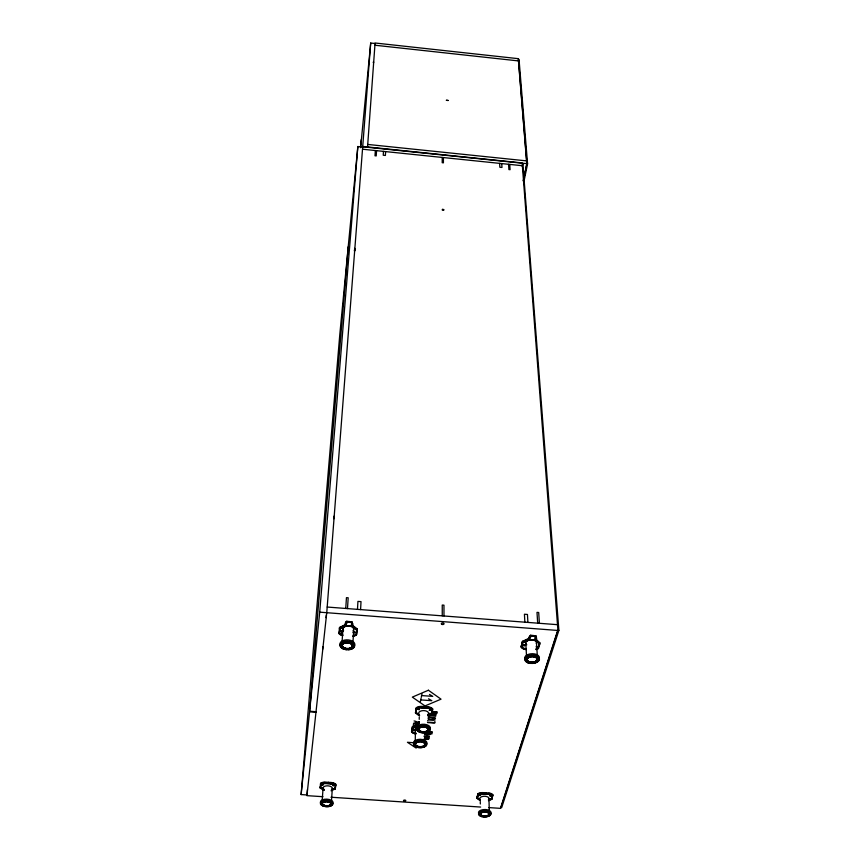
<?xml version="1.0" encoding="UTF-8"?>
<svg xmlns="http://www.w3.org/2000/svg" width="860" height="860" viewBox="0 0 860 860"><rect width="100%" height="100%" fill="white"/><g stroke="black" fill="none" stroke-linecap="round" stroke-linejoin="round"><path stroke-width="1.29" d="M427.839 715.681L431.43 714.079L432.118 709.35A5.719 3.096 0.6 0 0 429.635 707.963M428.173 715.778L431.763 714.176L432.666 708.909A6.074 3.289 0.6 0 0 427.721 706.791L422.056 706.393A6.074 3.289 0.7 0 0 416.315 707.748L415.466 713.026L419.207 715.757M431.43 714.079L432.3 709.564M431.763 714.176L432.666 708.909M432.29 710.188L432.118 709.973A5.73 3.096 0.6 0 0 427.656 708.242L427.689 706.791L428.108 707.232A5.354 2.902 0.6 0 1 429.033 707.382M424.743 707.49L424.872 706.587M417.637 707.877A5.73 3.096 0.7 0 0 416.917 708.264L416.906 708.898A5.73 3.096 0.7 0 1 421.981 707.845L421.97 706.78M418.336 725.711L418.734 721.905L419.368 721.637M419.056 722.636L419.454 723.088M415.466 713.026L416.315 707.748M411.553 731.946L412.348 728.065L418.218 725.464L418.239 724.217L412.37 726.818L411.553 731.946A5.955 3.16 0.8 0 0 415.885 733.913M415.251 741.449L415.466 728.269M419.572 715.713L415.842 712.349L419.583 715.079M415.96 733.73A5.611 2.978 0.8 0 1 412.08 732.129L412.09 731.505A5.611 2.978 0.8 0 0 415.971 733.107M412.348 728.065L412.37 726.818L414.122 726.947M416.219 725.98L412.682 728.173L417.379 726.087M360.587 609.6L361.017 601.634L357.932 601.398L357.481 609.364M385.602 151.596L385.398 155.456L383.238 155.241L383.463 151.381M352.826 636.314A6.547 3.805 2.6 0 0 356.513 634.82L357.233 628.864L351.933 624.844M356.792 629.574L356.76 630.219L351.504 625.542L356.792 629.574L355.868 634.949A6.17 3.58 2.6 0 1 353.245 636.013M356.513 634.82L357.233 628.864L355.309 628.725M356.137 634.734L355.911 634.304A6.17 3.58 2.6 0 1 353.277 635.368M357.158 630.154L351.858 626.134L352.31 622.049L346.795 621.264L346.118 621.587L345.677 625.661L339.442 628.821L339.528 627.531L345.763 624.371M352.987 642.033L353.707 629.574M351.46 626.188L351.525 622.264L346.913 621.92L346.053 625.779L339.818 628.939L339.861 628.294L339.474 633.712A6.17 3.59 2.8 0 0 342.785 635.454M352.235 623.339L351.729 621.64M351.826 623.403L351.525 622.264M345.752 608.461L346.451 597.657L348.182 597.786L347.494 608.601M375.347 150.543L375.003 155.789L376.218 155.918L376.551 150.661M331.767 790.232L334.97 788.255L331.799 789.63M331.025 790.781L335.25 788.953L335.808 784.298A5.622 2.806 2.5 0 0 331.046 782.482L325.779 782.138A5.622 2.806 2.7 0 0 320.608 783.288L320.103 787.953L323.79 790.297M322.113 783.331A5.3 2.644 2.7 0 1 325.704 782.912L330.95 783.256A5.3 2.644 2.5 0 1 335.25 784.739L335.207 785.352A5.3 2.644 2.5 0 0 330.939 783.868L325.682 783.524A5.311 2.644 2.7 0 0 321.07 784.417L321.113 783.804M335.25 788.953L335.808 784.298M345.677 625.661L346.118 621.587M346.451 622.35L346.838 622.79L346.032 622.866M346.709 622.554L346.795 621.264M346.838 622.79L346.913 621.92M331.465 801.284L332.315 788.459M342.119 641.227L342.936 628.757M342.656 635.658A6.557 3.805 2.8 0 1 338.872 633.497L338.958 632.218A6.547 3.805 2.8 0 0 339.227 632.53M339.27 633.465L339.517 633.078A6.17 3.59 2.8 0 0 342.828 634.809M330.939 783.868L331.014 782.482L331.444 782.858A4.966 2.472 2.5 0 1 332.315 782.998M328.316 783.105L328.402 782.31M322.177 800.671L323.091 787.846M325.682 783.524L325.736 782.46M320.103 787.953L320.189 786.739M324.123 790.254L320.479 787.298L324.166 789.652M320.608 783.288L320.522 784.503A5.633 2.806 2.7 0 1 325.671 783.352L330.971 783.707A5.633 2.806 2.5 0 1 335.723 785.513M367.521 147.297L375.078 43L518.397 58.684L526.9 163.658L523.396 180.686M333.884 518.784L334.088 516.107M354.567 250.991L354.771 248.314M326.746 612.825L370.703 43.032L375.035 43.505M360.63 147.554L370.703 43.032M307.428 789.609L306.998 794.962L301.118 794.575L339.808 334.4L348.225 246.712M301.118 794.575L309.557 711.811L348.279 246.121L357.846 146.523L362.673 147.028M316.018 711.693L309.611 711.241L319.716 612.159L357.846 146.523M354.449 250.991L354.664 248.529M373.412 62.823L373.509 61.759L373.498 62.909M354.761 248.733L354.524 251.163M360.469 147.63L361.254 139.61M322.597 649.515L322.887 646.86M326.048 617.663L326.327 615.008M326.746 612.686L306.934 795.65L322.962 796.704M338.872 633.497L339.528 627.531L345.15 625.306M320.436 787.911L320.887 783.965M320.866 786.653L321.253 783.428M339.883 631.057L340.141 628.864M322.833 784.105C320.78 785.696 325.22 784.879 322.102 784.449M348.612 622.221L349.257 621.447M334.938 788.867L335.432 784.933M522.332 166.388L522.869 163.766L522.085 163.679M523.278 180.869L526.782 163.787L527.578 163.873L524.052 180.955M411.908 731.914L412.692 727.538M415.831 712.972L416.659 708.446M415.434 722.938L415.745 721.433M414.746 729.721L414.305 730.312L414.24 729.764M420.368 701.577L421.067 698.255M421.282 697.245L421.981 693.88M418.401 724.012L413.52 723.668L413.402 725.216L415.283 725.432L416.132 723.851M418.186 725.023L418.734 721.905M426.872 732.247A5.955 3.16 0.7 0 0 427.56 731.817L427.538 733.064A5.955 3.16 0.7 0 1 424.603 734.214L426.925 734.881L426.635 736.149L424.238 735.977M428.753 715.552L428.28 717.681L435.504 718.186L429.226 717.218L429.527 715.875L436.052 715.81L429.645 715.348L429.946 713.993M425.56 733.849L431.913 733.935L432.397 731.838L428.828 731.376M480.009 800.477L476.945 798.327L477.902 793.737A5.568 2.763 -0.5 0 1 483.202 792.608L488.405 792.952A5.568 2.752 -0.6 0 1 492.834 794.726L491.823 799.305L488.448 800.649M526.255 649.569L526.223 649.569A6.493 3.72 -2 0 1 521.171 647.193L522.439 641.334L529.136 638.249L530.674 635.207L536.016 635.981L535.264 640.001L539.854 643.925L538.435 648.494A6.493 3.72 -2.2 0 1 536.188 649.59M476.945 798.327L477.902 793.737M521.171 647.193L522.439 641.334L523.149 641.571M480.353 800.445L477.289 798.284L478.483 794.253M477.289 798.284L478.224 794.404M521.568 647.161L522.826 642.097L521.73 647.408A6.117 3.504 -2 0 0 526.298 649.354L526.331 649.354M522.514 642.624L529.212 639.539L529.953 635.529M536.027 649.397A6.117 3.504 -2.2 0 0 537.779 648.612L539.446 643.989L534.856 640.055L535.393 636.207L530.867 635.862L529.567 639.657L522.858 642.732M530.384 636.938L530.867 635.862M485.169 793.328L485.803 792.78M532.888 636.056L533.092 635.4M535.393 636.207L535.683 637.335M535.361 637.077L536.092 637.271M535.457 637.797L536.016 635.981M491.501 796.876L492.049 794.64A4.913 2.429 -0.6 0 0 489.577 793.447M489.275 800.122L491.522 799.23L492.361 795.178A5.246 2.601 -0.6 0 0 488.362 793.716L483.202 793.371A5.246 2.601 -0.5 0 0 479.171 793.93M538.081 648.408L539.403 643.345L534.823 639.41L534.856 640.055M491.522 799.23L492.834 794.726M362.726 146.458L522.149 162.938L557.936 630.466L500.681 808.368L488.652 807.583M558.882 630.348L501.713 807.518L500.756 807.454L557.742 630.262L558.882 630.348L522.869 163.766M332.669 784.728L333.379 785.374L333.884 784.761M342.742 631.412L341.022 631.616M523.299 644.968L524.815 644.968L523.288 645.086M413.402 729.742C415.821 730.624 413.305 731.333 414.079 730.204M419.261 717.133L419.228 719.336M480.278 801.499L480.331 804.003M354.782 632.401L353.299 632.283L354.75 632.057M327.671 783.008L328.885 783.008M332.831 784.761L334.013 785.094M413.638 729.721L414.122 730.312M414.993 730.151L414.262 730.204M417.014 707.898L417.197 707.758A5.354 2.902 0.7 0 1 417.53 707.576M538.048 647.763L537.736 647.967A6.117 3.504 -2.2 0 1 535.984 648.762M478.246 795.016L478.493 794.866A5.257 2.601 -0.5 0 1 483.202 793.984L488.383 794.328A5.246 2.591 -0.6 0 1 492.382 795.779L492.511 795.36M322.102 784.03C324.489 783.395 322.306 785.556 322.382 783.997M424.087 707.318L425.227 707.318M354.718 632.702C354.675 633.96 351.16 631.53 354.825 631.917M489.791 795.07C488.609 796.253 492.436 795.597 490.576 795.081M340.904 627.768L345.053 625.661M479.428 794.489L480.589 794.651L479.428 795.5L480.6 795.339L479.418 794.887M524.492 640.947L529.599 638.593M523.944 641.582L529.524 639.012M427.85 715.047L431.43 713.456M413.047 727.012L417.627 724.98M530.029 636.808L530.91 636.508M418.712 723.153L419.347 722.894M418.358 746.985L415.982 747.953L407.436 742.288L413.843 742.728M488.415 799.434L490.662 798.542M489.254 799.51L491.501 798.617M479.418 794.382L480.751 794.618L479.471 795.027M490.071 795.081C490.931 795.736 489.942 796.822 490.254 795.661M413.617 723.228L418.906 722.389L414.09 720.927M536.178 647L536.866 646.516L536.242 646.139M490.383 795.704L490.727 795.124M424.56 737.31L428.678 737.611L429.215 738.568L428.28 739.417L424.141 739.127M322.812 784.675L323.65 784.298L323.037 783.868M418.906 722.744L417.885 723.367L418.121 725.55M421.981 707.845L427.656 708.242M330.982 797.231L480.632 807.056M492.866 795.941A5.568 2.752 -0.6 0 0 488.437 794.167L483.234 793.823A5.568 2.752 -0.5 0 0 477.934 794.952M322.489 784.245L323.145 784.288M333.056 784.943L333.712 784.986M479.611 794.672L480.267 794.715M489.985 795.36L490.641 795.403M476.913 797.112L477.601 797.026M428.065 718.659L428.796 718.713L428.645 719.412L433.483 719.755L434.3 719.1L435.128 719.971L428.538 719.906L427.646 720.54M309.557 711.811L315.953 712.263M427.431 722.131L434.128 722.593L435.02 721.755L434.719 723.099L427.656 722.604M413.058 725.937L415.66 726.12M413.853 729.925L414.552 729.968M426.85 733.075L431.204 733.376L431.462 732.247L428.377 731.795M424.625 734.236L429.957 734.612L427.7 734.934L427.409 736.203L429.462 736.826L424.141 736.45M421.626 695.568L432.773 696.363L429.473 694.428M420.723 699.911L431.817 700.707L428.527 698.782M432.505 711.596L437.267 711.929L436.955 713.305L436.256 713.252L436.461 712.349L431.827 712.015M429.226 713.413L436.482 713.929L431.225 714.09M539.854 643.925L539.768 642.646L538.962 642.764M341.398 631.272L342.173 631.337M353.675 632.197L354.438 632.261M523.675 644.989L524.428 645.054M327.198 607.042L557.495 624.683M319.716 612.159L557.936 630.466M488.34 793.716L488.383 794.328M526.288 648.709L526.266 648.709A6.117 3.504 -2 0 1 521.697 646.763L521.525 646.516A6.482 3.72 -2 0 1 521.106 645.914M367.736 144.437L526.675 160.895M362.694 146.791L526.9 163.658M362.512 149.21L522.364 165.711M374.917 45.225L518.58 60.931M342.151 630.799L342.742 631.261M523.245 645.333L524.75 645.376L524.697 644.602M477.268 797.682L480.342 799.832M536.102 639.496L539.768 642.646M431.935 708.962L431.806 708.801A5.354 2.902 0.6 0 0 431.301 708.35M527.578 163.873L519.042 59.426L518.333 59.351L526.675 162.443M509.743 164.41L510.087 169.689L508.894 169.571L508.561 164.281M539.392 623.296L538.693 612.503L536.995 612.374L537.683 623.167M539.403 643.345L539.446 643.989M538.435 648.494L538.36 647.204A6.482 3.72 -2.2 0 1 537.984 647.472M536.511 642.657L537.36 656.352M535.511 635.583L535.587 636.862M530.674 635.207L530.835 636.733M529.136 638.249L529.212 639.539M501.745 163.583L501.971 167.463L499.843 167.238L499.628 163.368M527.9 622.414L527.449 614.459L524.428 614.233L524.858 622.188M525.815 643.248L526.567 656.933M491.791 798.101L491.823 799.305M488.953 798.564L489.308 811.346M488.437 794.167L488.738 793.318A4.913 2.429 -0.6 0 1 489.168 793.371M483.223 793.984L483.202 792.608L482.664 792.909A4.913 2.429 -0.5 0 0 479.719 793.318M443.405 157.563L443.416 162.83L442.212 162.712L442.212 157.445M443.975 615.986L443.964 605.182L442.244 605.053L442.255 615.857M524.976 659.201A7.342 4.16 -2.1 0 1 532.49 653.707A7.342 4.16 -2.1 0 1 538.801 659.33M526.04 660.426A7.342 4.16 -2.1 0 1 525.611 660.039M522.611 647.29A6.482 3.72 -2 0 1 522.224 647.053M526.793 644.828A5.354 3.074 -2.1 0 1 530.298 639.926A5.354 3.074 -2.1 0 1 536.307 643.688M535.339 636.916A1.161 0.935 20.6 0 1 536.533 637.97L536.619 639.259A1.161 0.946 20.7 0 1 535.543 640.141L530.233 639.743A1.161 0.946 20.4 0 1 529.04 638.69L528.964 637.4A1.161 0.935 20.3 0 1 530.039 636.518M414.133 744.287A6.74 3.526 0.7 0 1 420.196 739.278A6.74 3.526 0.7 0 1 426.248 744.405M425.646 732.29A5.257 2.784 0.7 0 1 425.248 732.419M412.359 731.441A5.955 3.16 0.8 0 1 411.575 730.699M424.496 734.042A5.611 2.978 0.7 0 0 426.947 733.161L426.958 732.537A5.611 2.978 0.7 0 1 424.496 733.419M415.745 729.13A4.913 2.612 0.7 0 1 417.326 726.238M321.178 803.552A6.332 3.096 2.6 0 1 326.779 799.144A6.332 3.096 2.6 0 1 332.239 803.96M323.553 806.089A6.332 3.096 2.6 0 1 323.209 800.767A6.332 3.096 2.6 0 1 332.96 803.433A6.332 3.096 2.6 0 1 324.188 806.261M324.059 800.284A4.665 2.279 2.6 0 1 324.51 800.165M328.058 800.101A4.665 2.279 2.6 0 1 328.552 800.208M333.132 783.202A4.966 2.472 2.5 0 1 334.497 783.825M322.016 782.998A4.966 2.472 2.7 0 1 324.822 782.449M323.919 789.329A4.622 2.3 2.6 0 1 324.65 786.309A4.622 2.3 2.6 0 1 330.81 786.545A4.622 2.3 2.6 0 1 331.444 789.62M340.076 644.527A7.418 4.257 2.7 0 1 348.773 639.958A7.418 4.257 2.7 0 1 353.804 646.451M340.861 645.903A7.418 4.257 2.7 0 1 340.506 645.462M346.763 649.655A7.428 4.257 2.7 0 1 340.893 643.087A7.428 4.257 2.7 0 1 353.438 643.216A7.428 4.257 2.7 0 1 348.418 649.676M341.624 633.497A5.773 3.354 2.8 0 1 341.216 633.304M343.548 630.487A5.407 3.15 2.7 0 1 348.429 626.005A5.407 3.15 2.7 0 1 352.998 630.885M352.084 623.07A1.161 0.968 6.4 0 1 352.89 624.07L352.815 625.36A1.161 0.968 6.4 0 1 351.6 626.241L346.171 625.833A1.161 0.968 5.9 0 1 345.075 624.768L345.15 623.478A1.161 0.968 5.9 0 1 346.075 622.608M478.579 813.195A6.267 3.042 -0.5 0 1 485.309 809.529A6.267 3.042 -0.5 0 1 490.565 813.646M490.275 813.958A6.267 3.042 -0.5 0 1 489.91 814.259M479.321 814.14A6.267 3.042 -0.5 0 1 478.998 813.839M486.416 810.475A4.612 2.247 -0.5 0 1 486.889 810.571M480.428 799.671A4.579 2.257 -0.6 0 1 483.524 796.295A4.579 2.257 -0.6 0 1 488.91 798.811M416.659 728.205A6.837 3.633 0.7 0 1 424.614 724.281A6.837 3.633 0.7 0 1 429.591 729.506M417.659 729.742A6.837 3.633 0.7 0 1 417.003 729M419.787 732.183A6.848 3.633 0.7 0 1 420.024 725.958A6.848 3.633 0.7 0 1 430.279 729.065A6.848 3.633 0.7 0 1 420.454 732.387M432.655 710.166A6.074 3.289 0.6 0 0 427.71 708.049L422.034 707.651A6.074 3.289 0.7 0 0 416.304 709.005M429.473 707.5A5.354 2.902 0.6 0 1 430.989 708.145M417.885 707.404A5.354 2.902 0.7 0 1 420.013 706.823M428.183 707.662A5.719 3.096 0.6 0 0 427.656 707.619L421.981 707.21A5.73 3.096 0.7 0 0 420.938 707.189M418.487 707.565A5.73 3.096 0.7 0 1 419.916 707.264M419.121 714.413A4.988 2.688 0.7 0 1 423.915 710.596A4.988 2.688 0.7 0 1 427.829 714.767M523.332 645.613L524.847 645.602L523.332 645.613M443.825 209.894C441.578 211.786 441.76 207.561 443.825 209.894M448.178 100.48L446.415 100.297L448.178 100.48M341.054 631.133L342.549 631.358L341.054 631.133M341.012 631.778L342.506 632.003L341.012 631.778M332.712 785.449L334.002 785.621L332.712 785.449M417.928 709.36L419.315 709.564L417.928 709.36M429.301 710.166L430.677 710.371L429.301 710.166M428.441 738.514L426.237 739.127L424.378 738.224L426.581 737.601L428.441 738.514M428.387 690.236L412.316 697.116L425.012 705.931L441.029 699.169L428.387 690.236M403.985 801.068A1.139 0.559 1 0 0 405.791 800.692A1.139 0.559 1 0 0 404.2 800.101A1.139 0.559 1 0 0 403.985 801.068M441.857 624.371A1.355 0.795 0.2 0 0 444.029 623.844A1.355 0.795 0.2 0 0 442.158 623.005A1.355 0.795 0.2 0 0 441.857 624.371M529.351 661.963A5.031 2.849 -2.1 0 0 537.156 659.577A5.031 2.849 -2.1 0 0 529.9 657.029A5.031 2.849 -2.1 0 0 529.351 661.963M529.341 661.802A5.031 2.849 -2.1 0 0 537.145 659.416A5.031 2.849 -2.1 0 0 529.889 656.857A5.031 2.849 -2.1 0 0 529.341 661.802M529.126 661.985A5.418 3.064 -2.1 0 0 537.532 659.416A5.418 3.064 -2.1 0 0 529.717 656.664A5.418 3.064 -2.1 0 0 529.126 661.985M529.136 662.146A5.418 3.064 -2.1 0 0 537.532 659.588A5.418 3.064 -2.1 0 0 529.728 656.836A5.418 3.064 -2.1 0 0 529.136 662.146M528.04 662.748A7.353 4.16 -2.1 0 0 539.446 659.276A7.353 4.16 -2.1 0 0 528.857 655.535A7.353 4.16 -2.1 0 0 528.04 662.748M528.266 662.888A6.966 3.945 -2.1 0 0 539.08 659.599A6.966 3.945 -2.1 0 0 529.05 656.051A6.966 3.945 -2.1 0 0 528.266 662.888M417.423 746.147A4.612 2.408 0.7 0 0 424.754 744.567A4.612 2.408 0.7 0 0 418.347 742.008A4.612 2.408 0.7 0 0 417.423 746.147M417.207 746.297A4.966 2.601 0.7 0 0 425.109 744.588A4.966 2.601 0.7 0 0 418.207 741.836A4.966 2.601 0.7 0 0 417.207 746.297M416.143 746.867A6.74 3.526 0.7 0 0 426.872 744.556A6.74 3.526 0.7 0 0 417.508 740.815A6.74 3.526 0.7 0 0 416.143 746.867M416.358 747.039A6.386 3.343 0.7 0 0 426.517 744.846A6.386 3.343 0.7 0 0 417.648 741.309A6.386 3.343 0.7 0 0 416.358 747.039M324.22 805.476A4.332 2.118 2.6 0 0 330.95 804.089A4.332 2.118 2.6 0 0 324.714 801.832A4.332 2.118 2.6 0 0 324.22 805.476M324.231 805.325A4.332 2.118 2.6 0 0 330.96 803.928A4.332 2.118 2.6 0 0 324.725 801.681A4.332 2.118 2.6 0 0 324.231 805.325M324.048 805.454A4.665 2.279 2.6 0 0 331.293 803.949A4.665 2.279 2.6 0 0 324.575 801.531A4.665 2.279 2.6 0 0 324.048 805.454M324.037 805.605A4.665 2.279 2.6 0 0 331.283 804.111A4.665 2.279 2.6 0 0 324.564 801.681A4.665 2.279 2.6 0 0 324.037 805.605M323.285 806.121A5.998 2.935 2.6 0 0 332.616 804.197A5.998 2.935 2.6 0 0 323.983 801.068A5.998 2.935 2.6 0 0 323.285 806.121M344.43 648.074A5.074 2.913 2.7 0 0 352.353 646.15A5.074 2.913 2.7 0 0 345.107 643.065A5.074 2.913 2.7 0 0 344.43 648.074M344.441 647.913A5.074 2.913 2.7 0 0 352.363 645.978A5.074 2.913 2.7 0 0 345.118 642.904A5.074 2.913 2.7 0 0 344.441 647.913M344.215 648.085A5.472 3.139 2.7 0 0 352.75 646.01A5.472 3.139 2.7 0 0 344.946 642.689A5.472 3.139 2.7 0 0 344.215 648.085M344.204 648.246A5.472 3.139 2.7 0 0 352.74 646.172A5.472 3.139 2.7 0 0 344.935 642.85A5.472 3.139 2.7 0 0 344.204 648.246M343.312 648.956A7.03 4.031 2.7 0 0 354.298 646.29A7.03 4.031 2.7 0 0 344.269 642.011A7.03 4.031 2.7 0 0 343.312 648.956M482.492 815.904A4.289 2.085 -0.5 0 0 489.06 814.173A4.289 2.085 -0.5 0 0 482.772 812.291A4.289 2.085 -0.5 0 0 482.492 815.904M482.481 815.742A4.289 2.085 -0.5 0 0 489.06 814.011A4.289 2.085 -0.5 0 0 482.761 812.141A4.289 2.085 -0.5 0 0 482.481 815.742M482.31 815.882A4.622 2.247 -0.5 0 0 489.383 814.022A4.622 2.247 -0.5 0 0 482.611 812.001A4.622 2.247 -0.5 0 0 482.31 815.882M482.31 816.033A4.622 2.247 -0.5 0 0 489.394 814.173A4.622 2.247 -0.5 0 0 482.621 812.152A4.622 2.247 -0.5 0 0 482.31 816.033M481.417 816.409A6.278 3.042 -0.5 0 0 491.028 813.882A6.278 3.042 -0.5 0 0 481.847 811.13A6.278 3.042 -0.5 0 0 481.417 816.409M481.6 816.581A5.945 2.881 -0.5 0 0 490.716 814.183A5.945 2.881 -0.5 0 0 482.008 811.582A5.945 2.881 -0.5 0 0 481.6 816.581M420.637 731.43A4.687 2.483 0.7 0 0 428.087 729.796A4.687 2.483 0.7 0 0 421.583 727.162A4.687 2.483 0.7 0 0 420.637 731.43M420.637 731.269A4.676 2.483 0.7 0 0 428.087 729.635A4.676 2.483 0.7 0 0 421.583 727.012A4.676 2.483 0.7 0 0 420.637 731.269M420.422 731.419A5.042 2.677 0.7 0 0 428.441 729.667A5.042 2.677 0.7 0 0 421.443 726.829A5.042 2.677 0.7 0 0 420.422 731.419M420.422 731.58A5.042 2.677 0.7 0 0 428.441 729.817A5.042 2.677 0.7 0 0 421.443 726.99A5.042 2.677 0.7 0 0 420.422 731.58M420.153 732.397A6.482 3.44 0.7 0 0 429.914 729.538A6.482 3.44 0.7 0 0 420.228 726.442A6.482 3.44 0.7 0 0 420.153 732.397"/></g></svg>
